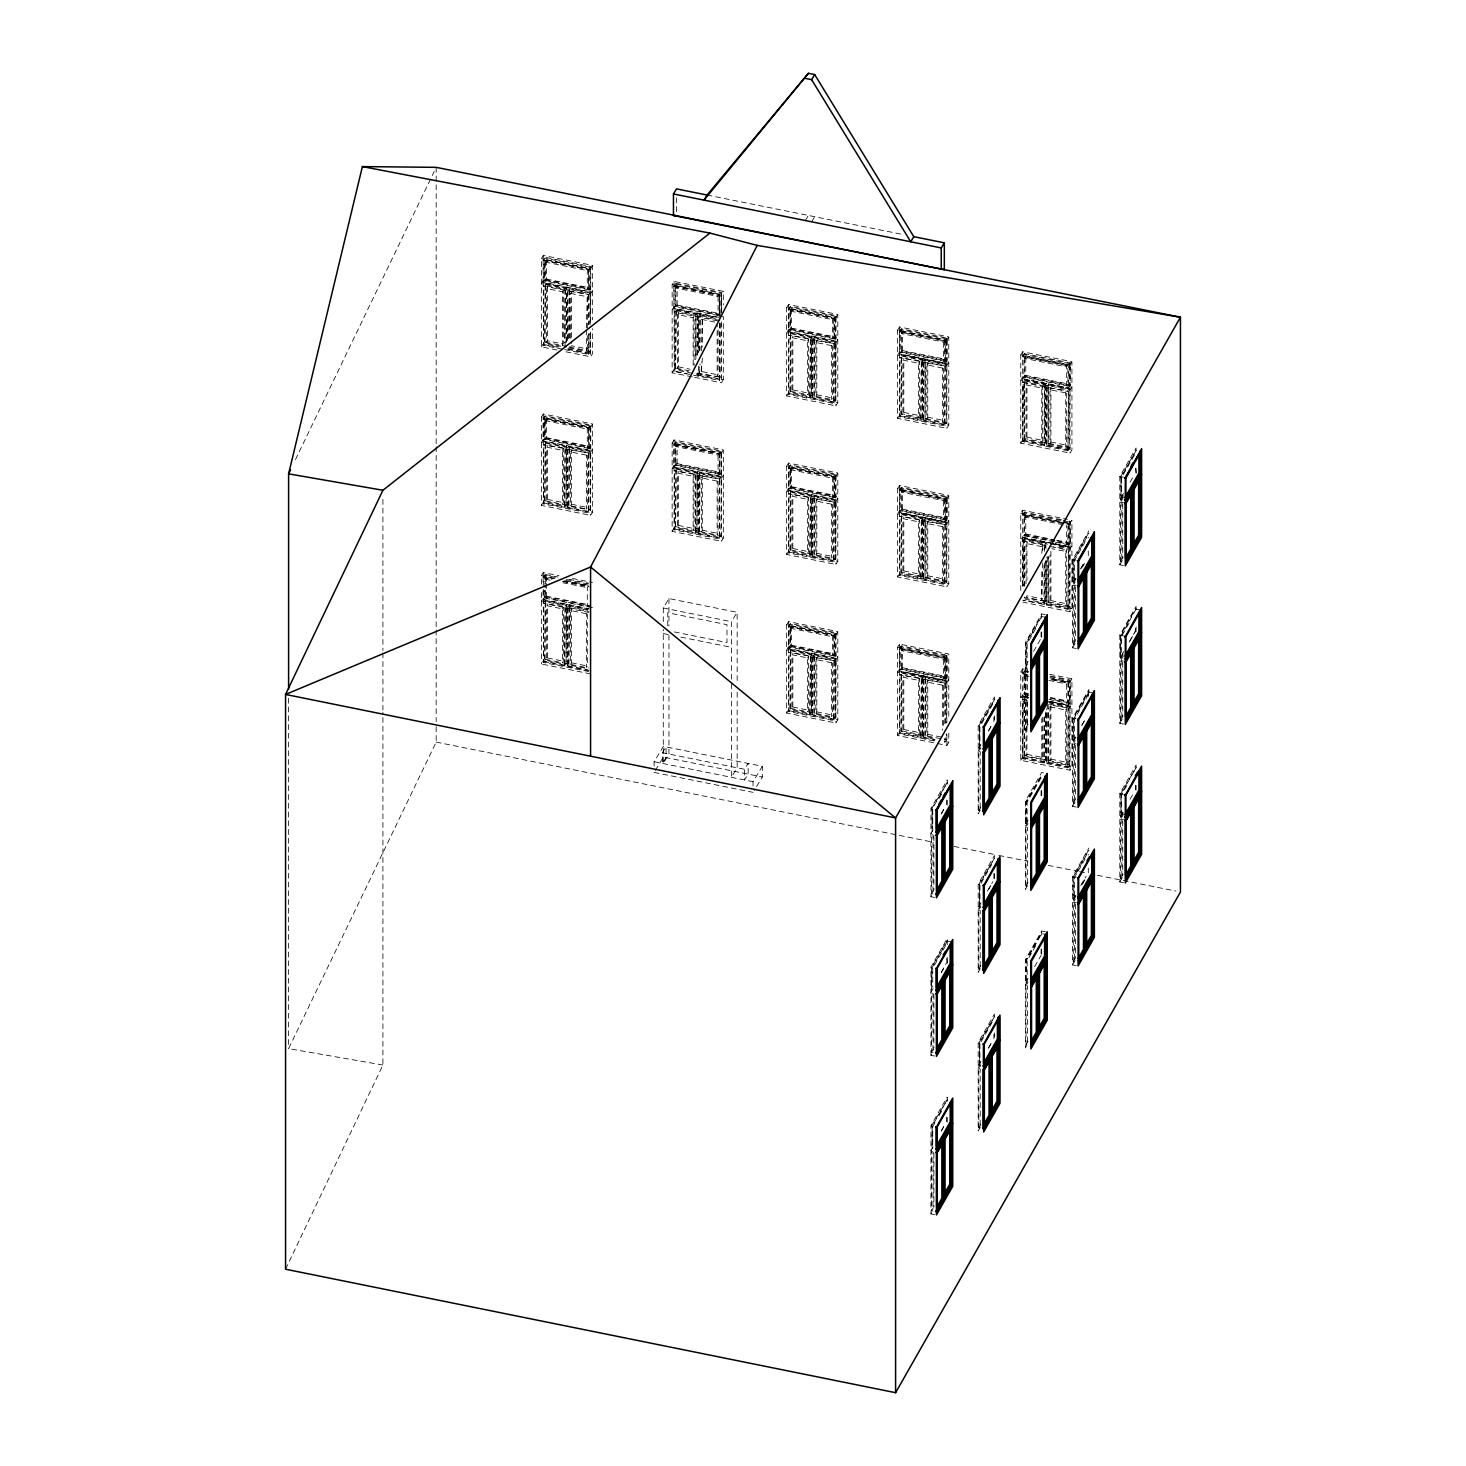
<?xml version="1.0" encoding="UTF-8"?>
<svg xmlns="http://www.w3.org/2000/svg" width="1466" height="1466" viewBox="0 0 1466 1466"><rect width="100%" height="100%" fill="white"/><g stroke="black" fill="none" stroke-linecap="round" stroke-linejoin="round"><path stroke-width="0.75" stroke-dasharray="5 3.75" d="M285.558 1269.208L382.919 1065.012L382.919 712.366M295.491 459.554L431.261 177.569M432.25 175.517L434.211 171.43M382.919 1065.012L288.6 1048.611L436.172 742.108L436.172 723.801M1045.331 614.62L1041.648 613.924L1025.375 642.529L1025.375 730.801L1027.538 726.989M1076.264 648.503L1072.581 647.807L1072.581 559.554L1088.872 530.93M1123.469 565.528L1119.804 564.831L1119.804 476.56L1136.077 447.936L1136.077 452.151M931.515 809.012L947.274 782.514L932.119 809.122L932.119 831.35L932.119 809.122M978.738 726.018L994.479 699.52L979.343 726.128L979.343 748.356L979.343 726.128M1041.685 616.545L1026.548 643.153L1025.943 665.252L1025.943 643.024L1041.08 616.416L1045.221 617.204M1075.934 578.575L1073.167 582.259L1073.167 560.049L1088.303 533.441L1088.303 537.875M1120.372 477.055L1136.113 450.557L1120.977 477.165L1120.977 499.393L1120.977 477.165M1073.772 582.387L1073.772 560.159L1088.908 533.551M939.156 798.347L942.381 792.703M992.794 704.065L979.948 726.66L979.948 745.699M1035.729 628.602L1027.153 643.666L1027.153 662.724M1085.078 541.852L1074.376 560.672L1074.376 579.73M1134.427 455.101L1121.582 477.696L1121.582 496.736L1123.726 492.979M941.3 813.63L945.588 806.098M988.524 730.636L991.731 724.992M1033.585 651.417L1041.08 638.241M1080.79 568.442L1085.078 560.91M941.245 814.125L945.57 806.52M978.738 748.246L980.901 744.435M988.469 731.131L991.712 725.432M1025.943 665.252L1028.106 661.459M1073.167 582.259L1075.329 578.465M1080.735 568.955L1085.06 561.368M1120.372 499.283L1123.616 493.584M1130.103 482.167L1134.427 474.563M1082.421 567.177L1084.583 563.384M1120.977 499.393L1123.139 495.6M930.947 833.733L933.127 829.921M978.17 750.739L980.333 746.927M1025.375 667.763L1027.538 663.933M1075.842 579.052L1072.581 584.769L1076.264 585.465M1123.048 496.058L1119.804 501.775L1123.469 502.471M978.83 751.508L980.204 751.765L980.204 810.936L978.83 810.661L978.83 751.508L980.846 747.99M1026.951 700.418L1026.951 754.33L1025.998 755.906L1026.035 668.514L1028.051 664.996M1073.259 585.539L1074.633 585.795L1074.633 644.948L1073.259 644.692L1073.259 585.539L1075.256 582.002M1120.464 502.545L1121.838 502.801L1121.838 561.973L1120.464 561.698L1120.464 502.545L1123.469 497.267M932.999 893.912L931.625 893.655L934.63 888.378M978.83 810.661L980.846 807.143M1028.051 724.149L1026.035 727.686L1027.428 727.942L1027.428 668.789L1026.035 668.514M1073.259 644.692L1075.256 641.173M1120.464 561.698L1123.469 556.42M934.63 897.467L930.947 896.771L933.127 892.959M980.333 809.965L978.17 813.795L978.17 725.523L994.443 696.918L994.443 701.115M1072.581 647.807L1075.842 642.09M1119.804 564.831L1123.048 559.096M1076.264 807.07L1072.581 806.373L1072.581 718.102L1088.872 689.496L1088.872 693.693M1123.469 724.076L1119.804 723.379L1119.804 635.126L1136.077 606.503L1136.077 612.806M947.274 941.08L932.119 967.67L931.515 989.788L931.515 967.56L946.651 940.952L950.793 941.74M978.738 884.584L994.479 858.086L979.343 884.694L979.343 906.923L979.343 884.694M1040.603 776.998L1026.548 801.7L1025.943 823.819L1025.943 801.59L1041.685 775.093M1088.908 692.099L1073.772 718.707L1073.167 740.825L1073.167 718.597L1088.303 691.989L1092.427 692.777M1136.113 609.123L1120.977 635.731L1120.372 657.831L1120.372 635.603L1135.509 608.995L1139.632 609.783M945.588 945.607L932.743 968.201L932.743 987.259M981.011 883.32L991.731 864.5M1041.08 777.75L1027.153 802.214L1027.153 821.272M1088.285 694.756L1074.376 719.238L1074.376 738.296M1129.077 623.068L1121.582 636.244L1121.582 655.302L1123.726 651.527M941.3 972.196L946.651 962.777M987.443 891.09L992.794 881.671M1081.871 725.102L1085.078 719.458M1129.077 642.126L1135.509 630.82M941.245 972.691L945.57 965.086M978.738 906.794L980.901 903.001M988.469 889.697L992.794 882.092M1025.943 823.819L1028.106 820.007M1073.167 740.825L1075.329 737.031M1081.816 725.615L1085.06 719.916M1120.372 657.831L1123.616 652.132M1130.103 640.734L1135.509 631.223L1135.509 626.587M930.947 992.299L933.127 988.469M978.17 909.305L980.333 905.493M1025.375 826.311L1027.538 822.499M1075.934 737.141L1072.581 743.317L1076.264 744.013M1123.139 654.148L1119.804 660.341L1123.469 661.038M978.83 910.074L980.204 910.331L980.204 969.484L978.83 969.228L978.83 910.074L980.846 906.538M1026.035 827.081L1027.428 827.337L1027.428 886.509L1026.035 886.234L1026.035 827.081L1028.051 823.562M1073.259 744.087L1074.633 744.361L1074.633 803.515L1073.259 803.258L1073.259 744.087L1075.256 740.568M1120.464 661.111L1121.838 661.368L1121.838 720.521L1120.464 720.264L1120.464 661.111L1123.469 655.815M932.999 1052.478L931.625 1052.222L934.63 1046.926M978.83 969.228L980.846 965.709M1026.035 886.234L1028.051 882.715M1073.259 803.258L1075.256 799.721M1120.464 720.264L1123.469 714.968M934.63 1056.033L930.947 1055.337L933.127 1051.525M980.333 968.531L978.17 972.343L978.17 884.09L994.443 855.466L994.443 859.662M1027.538 885.537L1025.375 889.367L1025.375 801.096L1041.648 772.472L1045.331 773.168M1072.581 806.373L1075.842 800.656M1119.804 723.379L1123.048 717.662M1045.331 931.735L1041.648 931.038L1025.375 959.662L1025.375 1047.915L1027.538 1044.104M1076.264 965.618L1072.581 964.921L1072.581 876.668L1088.872 848.044M1123.469 882.642L1119.804 881.946L1119.804 793.674L1136.077 765.069L1136.077 769.265M931.515 1126.126L947.274 1099.628L932.119 1126.236L932.119 1148.464L932.119 1126.236M978.738 1043.132L994.479 1016.634L979.343 1043.242L979.343 1065.47L979.343 1043.242M1040.603 935.546L1026.548 960.267L1025.943 982.367L1025.943 960.138L1041.08 933.53L1045.221 934.318M1075.934 895.689L1073.167 899.391L1073.167 877.163L1088.303 850.555L1088.303 854.99M1120.372 794.169L1136.113 767.671L1120.977 794.279L1120.977 816.507L1120.977 794.279M1073.772 899.501L1073.772 877.273L1088.908 850.665M934.868 1122.993L932.743 1126.749L932.743 1145.807M939.156 1115.461L942.381 1109.817M981.011 1041.886L992.794 1021.179M1035.729 945.717L1027.153 960.78L1027.153 979.838M1085.078 858.966L1074.376 877.786L1074.376 896.844M1126.933 785.391L1121.582 794.81L1121.582 813.85L1123.726 810.093M941.3 1130.744L945.588 1123.213M988.524 1047.769L991.731 1042.106M1034.648 966.662L1041.08 955.356M1080.79 885.556L1086.159 876.137M941.245 1131.239L945.57 1123.634M978.738 1065.361L980.901 1061.567M988.469 1048.263L991.712 1042.546M1025.943 982.367L1028.106 978.573M1073.167 899.391L1075.329 895.579M1081.816 884.181L1086.141 876.576M1120.372 816.397L1123.616 810.698M1130.103 799.282L1134.427 791.695M1082.421 884.291L1086.746 876.686M1120.977 816.507L1123.139 812.714M930.947 1150.847L933.127 1147.035M978.17 1067.853L980.333 1064.041M1025.375 984.877L1027.538 981.066M1075.842 896.166L1072.581 901.883L1076.264 902.58M1123.048 813.172L1119.804 818.889L1123.469 819.586M978.83 1068.622L980.204 1068.897L980.204 1128.05L978.83 1127.794L978.83 1068.622L980.846 1065.104M1026.035 985.647L1027.428 985.903L1027.428 1045.056L1026.035 1044.8L1026.035 985.647L1028.051 982.11M1073.259 902.653L1074.633 902.909L1074.633 962.062L1073.259 961.806L1073.259 902.653L1075.256 899.134M1120.464 819.659L1121.838 819.915L1121.838 879.087L1120.464 878.812L1120.464 819.659L1123.469 814.381M932.999 1211.026L931.625 1210.769L934.63 1205.492M978.83 1127.794L980.846 1124.257M1026.035 1044.8L1028.051 1041.263M1073.259 961.806L1075.256 958.288M1120.464 878.812L1123.469 873.534M934.63 1214.599L930.947 1213.903L933.127 1210.073M980.333 1127.097L978.17 1130.909L978.17 1042.638L994.443 1014.032L994.443 1018.229M1072.581 964.921L1075.842 959.204M1119.804 881.946L1123.048 876.21M557.043 350.026L541.375 346.874L541.375 258.602L543.281 255.451L592.539 265.364L592.539 319.863M590.523 321.695L590.523 292.119L543.116 282.681L543.116 260.453L545.022 257.283L590.816 266.519L590.633 323.015M546.378 260.032L546.378 279.09L545.15 281.106L545.15 262.066L546.378 260.032L588.507 268.516L588.507 287.574L587.28 289.59L587.28 270.55L588.507 268.516M543.116 282.681L545.022 279.511L545.022 257.283M565.125 346.544L565.125 289.663L543.886 285.394L543.41 286.182L589.094 294.483L567.379 291.001L567.379 341.065M544.839 342.971L545.315 283.011L544.839 342.971L566.078 347.24M562.376 291.734L563.329 290.158L563.329 344.052L547.569 340.882L546.616 342.458L546.616 288.564L562.376 291.734L562.376 345.646M565.125 289.663L564.648 342.787M566.078 342.696L566.554 287.299L566.554 346.452L545.315 342.164M568.808 338.683L569.284 287.849L569.284 337.895M570.586 338.316L570.586 293.383L571.538 291.807L571.538 343.465M541.375 346.874L543.281 343.704L558.967 346.856M562.523 349.183L543.41 345.335L543.886 285.394M545.022 279.511L590.816 288.747L588.911 291.899L588.911 269.671L590.816 266.519M592.539 265.364L590.633 268.535L541.375 258.602M586.345 328.017L587.316 294.978L587.316 330.913M590.047 324.756L590.523 292.119M570.586 347.295L571.538 345.719L587.316 348.89L587.316 333.167M541.375 417.169L543.281 413.998L592.539 423.931L592.539 512.184L590.633 515.354L541.375 505.422L541.375 417.169L590.633 427.082L592.539 423.931M568.808 506.356L569.284 446.397L568.808 506.356L590.523 509.838L590.523 450.685L543.116 441.229L543.116 419.001L545.022 415.849L590.816 425.067L590.633 515.354M587.316 348.89L586.345 350.466L586.345 330.253M546.378 418.598L546.378 437.656L545.15 439.672L545.15 420.614L546.378 418.598L588.507 427.082L588.507 446.14L587.28 448.156L587.28 429.098L588.507 427.082M564.648 349.604L588.617 354.442L589.094 333.167M568.808 347.79L590.047 352.06L590.523 330.803M566.004 351.822L590.633 356.788L592.539 353.636L592.539 328.732M543.116 441.229L545.022 438.077L545.022 415.849M565.125 448.211L564.648 508.171L565.125 448.211L543.41 444.729L589.094 453.049L567.379 449.567L567.379 508.72L567.855 448.779M544.839 501.519L545.315 441.578L544.839 501.519L566.078 505.788L566.554 445.847L566.078 505.788M562.376 450.3L563.329 448.724L563.329 502.618L562.376 504.194L562.376 450.3L546.616 447.13L546.616 501.024L547.569 499.448L547.569 445.536M570.586 451.949L571.538 450.374L571.538 504.267L570.586 505.862L570.586 451.949L586.345 455.12L587.316 453.544L587.316 507.456L586.345 509.032L586.345 455.12M692.3 376.89L672.143 372.822L672.143 284.569L674.067 281.399L723.324 291.331L723.324 304.91M541.375 505.422L543.281 502.27L592.539 512.184M673.884 308.63L673.884 286.401L675.789 283.25L721.584 292.467L721.584 314.695L675.789 305.478L673.884 308.63L719.678 317.865L719.678 295.637L721.584 292.467M545.022 438.077L590.816 447.295L588.911 450.465L588.911 428.237L590.816 425.067M589.094 453.049L588.617 512.99L543.41 503.883L543.886 443.941M677.145 285.998L675.918 288.014L718.065 296.499L719.275 294.483L677.145 285.998L677.145 305.056L675.918 307.072L675.789 283.25M590.047 510.626L590.523 450.685M695.892 358.858L695.892 315.63L674.653 311.342L674.177 312.13L719.385 321.237L719.385 380.39L674.177 371.283L686.913 373.867M675.606 368.919L676.083 308.978L675.606 368.919L688.342 371.484M693.143 364.869L693.143 317.701L694.114 316.125L694.114 365.529M695.892 315.63L695.415 359.646M696.845 354.992L697.321 313.248L697.321 356.476M541.375 584.128L541.375 575.717L543.281 572.565L558.967 575.717M719.861 320.449L698.622 316.18L698.146 355.652M699.575 350.997L700.052 313.797L700.052 350.209M543.116 582.02L543.116 577.567L545.022 574.415L558.106 577.036M701.371 350.795L702.324 317.774L702.324 346.966M545.15 583.413L546.378 577.146L555.248 578.942M672.143 372.822L674.067 369.67L723.324 379.584L723.324 316.546L674.067 306.632L672.143 309.784L716.929 318.8M721.419 309.198L721.419 294.483L723.324 291.331M678.337 312.936L678.337 366.848L677.384 368.424L677.384 314.53L693.143 317.701M588.911 609.013L543.116 599.796L545.022 596.625L545.022 589.973M546.378 583.505L546.378 596.204L545.15 598.22L545.15 585.52M565.125 606.777L564.648 666.718L565.125 606.777L543.41 603.296L588.617 612.403M544.839 660.085L545.315 600.125L544.839 660.085L566.078 664.355L566.554 604.413L566.078 664.355M696.845 373.207L721.29 377.238L699.575 373.757L699.575 366.921M698.622 366.225L698.146 376.121L698.146 369.285M699.575 373.757L700.052 363.861M702.324 358.199L701.371 373.262L701.371 362.029M562.376 608.848L563.329 607.272L563.329 661.184L562.376 662.76L562.376 608.848L546.616 605.678L546.616 659.59L547.569 657.996L547.569 604.102M567.855 607.327L567.379 667.268L567.855 607.327L589.094 611.615M568.808 664.904L569.284 604.963L568.808 664.904L587.921 668.753M805.329 220.541L808.407 215.447M570.586 610.516L571.538 608.921L571.538 662.834L570.586 664.41L570.586 610.516L586.345 613.686L587.316 612.11L587.316 666.004L586.345 667.58L586.345 613.686M672.143 443.117L674.067 439.965L723.324 449.879L723.324 538.15L721.419 541.302L672.143 531.388L672.143 443.117L721.419 453.049L723.324 449.879M590.633 673.902L541.375 663.988L543.281 660.818L588.068 669.852M546.378 596.204L588.507 604.688L587.28 606.722L587.28 587.664L588.507 585.63L564.117 580.719M699.575 532.305L700.052 472.364L699.575 473.151L699.575 532.305L720.814 536.593L721.29 476.633L673.884 467.196L673.884 444.968L675.789 441.816L721.584 451.033L721.584 473.261L719.678 476.413L719.678 454.185L721.584 451.033M588.617 671.556L543.41 662.449L543.886 602.508M718.083 329.923L718.083 374.856L717.131 376.432L717.131 324.774M677.145 444.546L675.918 446.58L718.065 455.065L719.275 453.031L677.145 444.546L677.145 463.604L675.918 465.638L675.789 441.816M811.633 221.806L814.693 216.711M719.385 380.39L719.861 322.722M694.536 377.33L721.419 382.754L723.324 379.584M673.884 467.196L675.789 464.026L721.584 473.261M695.892 474.178L695.415 534.119L695.892 474.178L674.177 470.696L719.861 479.015L698.146 475.515L698.146 534.687L698.622 474.727M675.606 527.485L676.083 467.526L675.606 527.485L696.845 531.755L697.321 471.814L696.845 531.755M786.637 307.677L788.543 304.507L837.801 314.439L837.801 402.692L835.895 405.862L786.637 395.93L786.637 307.677L835.895 317.591L837.801 314.439M814.07 396.865L814.546 336.905L814.07 337.693L814.07 396.865L835.29 401.134L835.767 341.193L788.36 331.737L788.36 309.509L790.266 306.357L836.078 315.575L835.895 405.862M791.622 309.106L791.622 328.164L790.412 330.18L790.412 311.122L791.622 309.106L833.751 317.591L833.751 336.649L832.541 338.664L832.541 319.606L833.751 317.591M693.143 476.248L694.114 474.672L694.114 528.585L693.143 530.161L693.143 476.248L677.384 473.078L677.384 526.99L678.337 525.396L678.337 471.502M788.36 331.737L790.266 328.586L790.266 306.357M701.371 477.916L702.324 476.322L702.324 530.234L701.371 531.81L701.371 477.916L717.131 481.086L718.083 479.51L718.083 533.404L717.131 534.98L717.131 481.086M810.368 338.738L809.892 398.679L810.368 338.738L788.653 335.238L834.337 343.557L812.622 340.075L812.622 399.228L813.099 339.287M790.082 392.027L790.559 332.086L790.082 392.027L811.321 396.315L811.798 336.355L811.321 396.315M672.143 531.388L674.067 528.218L723.324 538.15M719.861 479.015L719.385 538.957L674.177 529.849L674.653 469.908M719.275 453.031L719.275 472.089L718.065 474.123L718.065 455.065M807.638 340.808L808.591 339.232L808.591 393.126L807.638 394.702L807.638 340.808L791.878 337.638L791.878 391.532L792.831 389.956L792.831 336.044M815.847 342.458L816.8 340.882L816.8 394.775L815.847 396.37L815.847 342.458L831.607 345.628L832.56 344.052L832.56 397.964L831.607 399.54L831.607 345.628M786.637 395.93L788.543 392.778L837.801 402.692M790.266 328.586L836.078 337.803L834.154 340.973L834.154 318.745L836.078 315.575M834.337 343.557L833.861 403.498L788.653 394.391L789.129 334.45M663.273 621.676L663.273 607.969L668.954 598.568L737.16 612.293L737.16 683.174M835.29 401.134L835.767 341.193M720.814 536.593L721.29 535.786L676.083 526.697M786.637 466.225L788.543 463.073L837.801 472.987L837.801 561.258L835.895 564.41L786.637 554.496L786.637 466.225L835.895 476.157L837.801 472.987M814.07 555.412L814.546 495.471L814.07 496.259L814.07 555.412L835.29 559.7L835.767 499.741L788.36 490.304L788.36 468.075L790.266 464.924L836.078 474.141L835.895 564.41M791.622 467.654L791.622 486.712L790.412 488.746L790.412 469.688L791.622 467.654L833.751 476.138L833.751 495.196L832.541 497.231L832.541 478.173L833.751 476.138M788.36 490.304L790.266 487.133L790.266 464.924M810.368 497.286L809.892 557.227L810.368 497.286L788.653 493.804L834.337 502.123L812.622 498.623L812.622 557.795L813.099 497.835M790.082 550.593L790.559 490.634L790.082 550.593L811.321 554.863L811.798 494.922L811.321 554.863M897.613 330.125L899.519 326.955L948.777 336.887L948.777 425.14L946.871 428.31L897.613 418.378L897.613 330.125L946.871 340.039L948.777 336.887M899.336 331.976L901.242 328.805L947.054 338.023L947.054 360.251L945.13 363.421L899.336 354.186L899.336 331.976L945.13 341.193L947.054 338.023M902.598 331.554L901.388 333.57L943.518 342.054L944.745 340.039L902.598 331.554L902.598 350.612L901.388 352.628L901.242 328.805M731.461 679.216L731.461 621.694L737.16 612.293M807.638 499.356L808.591 497.78L808.591 551.692L807.638 553.268L807.638 499.356L791.878 496.186L791.878 550.098L792.831 548.504L792.831 494.61M899.336 354.186L901.242 351.034L947.054 360.251M654.111 766.022L654.111 761.752L663.383 746.377L762.338 766.297L762.338 776.98L754.22 790.431M921.344 361.186L920.868 421.127L921.344 361.186L899.629 357.686L945.313 366.005L923.598 362.523L923.598 421.677L924.093 361.736M922.297 418.763L922.774 358.804L922.297 418.763L901.059 414.475L901.535 354.534L946.761 363.641L946.285 423.582L925.046 419.313L925.046 360.16L925.522 359.353L925.046 419.313M662.449 752.754L666.077 746.744L666.077 757.427L662.449 763.42L662.449 752.754L744.526 769.284L748.155 763.273L748.155 773.956L744.526 779.949L744.526 769.284M815.847 501.024L816.8 499.43L816.8 553.342L815.847 554.918L815.847 501.024L831.607 504.194L832.56 502.618L832.56 556.512L831.607 558.088L831.607 504.194M655.265 770.511L663.383 757.061L762.338 776.98M786.637 554.496L788.543 551.326L837.801 561.258M834.337 502.123L833.861 562.064L788.653 552.957L789.129 493.016M790.266 487.133L836.078 496.369L834.154 499.521L834.154 477.293L836.078 474.141M835.29 559.7L835.767 499.741M918.614 363.256L919.567 361.681L919.567 415.574L918.614 417.15L918.614 363.256L902.854 360.086L902.854 413.98L903.807 412.404L903.807 358.492M926.824 364.906L927.776 363.33L927.776 417.224L926.824 418.818L926.824 364.906L942.583 368.076L943.536 366.5L943.536 420.412L942.583 421.988L942.583 368.076M897.613 418.378L899.519 415.226L948.777 425.14M945.313 366.005L944.837 425.946L899.629 416.857L900.106 356.898M901.059 414.475L901.535 354.534M944.745 340.039L944.745 359.097L943.518 361.112L943.518 342.054M786.637 624.791L788.543 621.621L837.801 631.553L837.801 719.806L835.895 722.976L786.637 713.044L786.637 624.791L835.895 634.705L837.801 631.553M814.07 713.979L814.546 654.019L814.07 654.826L814.07 713.979L835.29 718.248L835.767 658.307L788.36 648.852L788.36 626.642L790.266 623.471L836.078 632.689L835.895 722.976M791.622 626.22L791.622 645.278L790.412 647.294L790.412 628.236L791.622 626.22L833.751 634.705L833.751 653.763L832.541 655.778L832.541 636.72L833.751 634.705M788.36 648.852L790.266 645.7L790.266 623.471M810.368 655.852L809.892 715.793L810.368 655.852L788.653 652.352L834.337 660.671L812.622 657.189L812.622 716.343L813.099 656.401M790.082 709.141L790.559 649.2L790.082 709.141L811.321 713.429L811.798 653.47L811.321 713.429M897.613 488.673L899.519 485.521L948.777 495.435L948.777 583.706L946.871 586.858L897.613 576.944L897.613 488.673L946.871 498.605L948.777 495.435M899.336 490.524L901.242 487.372L947.054 496.589L947.054 518.817L945.13 521.969L899.336 512.752L899.336 490.524L945.13 499.741L947.054 496.589M902.598 490.102L901.388 492.136L943.518 500.621L944.745 498.605L902.598 490.102L902.598 509.16L901.388 511.194L901.242 487.372M946.285 423.582L946.761 422.794L901.535 413.687M807.638 657.922L808.591 656.347L808.591 710.24L807.638 711.816L807.638 657.922L791.878 654.752L791.878 708.646L792.831 707.07L792.831 653.158M899.336 512.752L901.242 509.6L947.054 518.817M921.344 519.734L920.868 579.693L921.344 519.734L899.629 516.252L945.313 524.571L923.598 521.071L923.598 580.243L924.093 520.283M922.297 577.311L922.774 517.37L922.297 577.311L901.059 573.041L901.535 513.1L946.761 522.189L946.285 582.149L925.046 577.861L925.046 518.707L925.522 517.919L925.046 577.861M815.847 659.572L816.8 657.996L816.8 711.89L815.847 713.484L815.847 659.572L831.607 662.742L832.56 661.166L832.56 715.078L831.607 716.654L831.607 662.742M786.637 713.044L788.543 709.892L837.801 719.806M790.266 645.7L836.078 654.917L834.154 658.087L834.154 635.859L836.078 632.689M834.337 660.671L833.861 720.612L788.653 711.523L789.129 651.564M753.048 785.941L753.048 781.671L762.338 766.297M835.29 718.248L835.767 658.307M918.614 521.823L919.567 520.228L919.567 574.141L918.614 575.717L918.614 521.823L902.854 518.634L902.854 572.546L903.807 570.97L903.807 517.058M1020.757 354.919L1022.663 351.767L1071.921 361.681L1071.921 449.952L1070.015 453.104L1020.757 443.19L1020.757 354.919L1070.015 364.851L1071.921 361.681M1024.404 353.618L1022.48 356.769L1068.293 365.987L1070.198 362.835L1024.404 353.618L1024.532 377.44L1025.76 375.406L1025.76 356.348L1067.889 364.832L1067.889 383.89L1066.662 385.924L1066.662 366.866L1067.889 364.832M1025.76 356.348L1024.532 358.382L1066.662 366.866M926.824 523.472L927.776 521.896L927.776 575.79L926.824 577.366L926.824 523.472L942.583 526.642L943.536 525.066L943.536 578.96L942.583 580.554L942.583 526.642M897.613 576.944L899.519 573.792L948.777 583.706M945.313 524.571L944.837 584.513L899.629 575.405L900.106 515.464M901.059 573.041L901.535 513.1M1047.237 386.529L1046.761 446.489L1046.761 387.317L1068.476 390.817L1067.999 450.758L1022.792 441.651L1023.268 381.71L1044.507 385.979L1044.507 445.133L1044.012 445.921L1044.507 385.979M1045.46 443.557L1045.936 383.616L1045.46 443.557L1024.221 439.287L1024.697 379.327L1069.905 388.435L1069.429 448.394L1048.19 444.106L1048.19 384.953L1048.666 384.165L1048.19 444.106M944.745 498.605L944.745 517.645L943.518 519.679L943.518 500.621M1041.758 388.05L1042.711 386.474L1042.711 440.386L1041.758 441.962L1041.758 388.05L1025.998 384.88L1025.998 438.792L1026.951 437.198L1026.951 383.304M1049.968 389.718L1050.92 388.124L1050.92 442.036L1049.968 443.612L1049.968 389.718L1065.727 392.888L1066.698 391.312L1066.698 445.206L1065.727 446.782L1065.727 392.888M948.777 733.22L948.777 742.272L946.871 745.424L897.613 735.511L897.613 647.239L899.519 644.087L948.777 654.001L948.777 717.497M1020.757 443.19L1022.663 440.02L1022.663 351.767M1022.792 441.651L1023.268 381.71M1024.221 439.287L1024.697 379.327M899.336 649.09L901.242 645.92L947.054 655.155L947.054 677.384L945.13 680.536L899.336 671.318L899.336 649.09L945.13 658.307L947.054 655.155M902.598 648.668L901.388 650.684L943.518 659.169L944.745 657.153L902.598 648.668L902.598 667.726L901.388 669.742L901.242 645.92M946.285 582.149L946.761 581.361L901.535 572.253M1070.198 385.063L1024.404 375.827L1022.48 378.998L1068.293 388.215L1070.198 385.063L1070.198 362.835M1067.999 450.758L1068.476 390.817M899.336 671.318L901.242 668.148L947.054 677.384M921.344 678.3L920.868 738.241L921.344 678.3L899.629 674.818L945.313 683.119L923.598 679.638L923.598 738.791L924.093 678.85M922.297 735.877L922.774 675.936L922.297 735.877L901.059 731.589L901.535 671.648L946.761 680.755L946.285 722.5M918.614 680.371L919.567 678.795L919.567 732.688L918.614 734.283L918.614 680.371L902.854 677.2L902.854 731.094L903.807 729.518L903.807 675.624M1020.757 590.486L1020.757 513.485L1022.663 510.315L1067.45 519.349M1061.476 519.642L1024.404 512.165L1022.48 515.336L1063.931 523.674M925.046 736.427L925.522 676.486L925.046 736.427L935.656 738.571M1067.889 523.399L1066.662 525.414L1066.662 544.472L1067.889 542.457L1067.889 523.399L1025.76 514.914L1024.532 516.93L1064.444 524.975M926.824 682.02L927.776 680.444L927.776 734.356L926.824 735.932L926.824 682.02L942.583 685.208L943.536 683.614L943.536 728.547M1069.429 448.394L1069.905 447.588L1024.697 438.499M897.613 735.511L899.519 732.34L935.345 739.56M934.227 740.935L899.629 733.971L900.106 674.012M901.059 731.589L901.535 671.648M946.871 722.903L946.871 657.153L948.777 654.001M1025.76 514.914L1025.76 533.972L1024.532 535.988L1024.404 512.165M1022.792 586.565L1023.268 540.258L1044.507 544.546L1044.507 551.363M1024.221 586.455L1024.221 538.682L1048.666 542.713M944.745 657.153L944.745 676.211L943.518 678.227L943.518 659.169M1041.758 553.36L1042.711 545.04L1042.711 551.766M1044.507 544.546L1044.012 552.151M1045.46 547.514L1045.936 542.163L1045.936 548.999M1024.697 597.047L1024.221 597.835L1045.936 601.335L1045.936 560.379M1068.293 524.553L1070.198 521.383L1063.656 520.082M1070.015 611.67L1070.015 523.399L1071.921 520.247L1071.921 608.5L1070.015 611.67L1022.993 602.196M1055.208 544.143L1068.293 546.781L1070.198 543.611L1070.198 521.383M1065.727 551.436L1066.698 549.86L1066.698 603.772L1065.727 605.348L1065.727 551.436L1051.947 548.669M1044.507 562.742L1044.507 603.699L1022.792 600.217L1067.999 609.306L1068.476 549.365L1053.614 546.378M1048.19 557.172L1048.19 602.673L1069.429 606.942L1069.905 547.001L1050.792 543.153M1042.711 562.999L1041.758 600.51L1041.758 569.083M1044.507 603.699L1044.012 604.487L1044.012 563.53M1047.237 556.475L1046.761 605.037L1046.761 557.263M1048.19 602.673L1048.666 556.365M1050.92 551.179L1050.92 600.584L1049.968 602.178L1049.968 555.009M1049.546 674.287L1071.921 678.795L1071.921 767.066L1070.015 770.218L1020.757 760.304L1020.757 672.051L1022.663 668.881L1027.153 669.779M1028.765 671.611L1024.404 670.732L1022.48 673.884L1029.04 675.203M1067.999 609.306L1068.476 549.365M1069.429 606.942L1069.905 606.154L1025.998 597.34L1026.951 595.764L1042.711 598.934M1049.363 704.083L1068.476 707.931L1067.999 767.872L1022.792 758.765L1022.792 699.612L1027.501 699.685M1045.936 712.11L1045.936 759.883L1024.221 756.401L1024.221 697.248L1028.949 697.303M1050.92 705.256L1050.92 759.15L1049.968 760.726L1049.968 706.832L1050.92 705.256L1068.476 707.931M1067.889 681.965L1067.889 701.005L1066.662 703.039L1066.662 683.981L1067.889 681.965L1050.151 678.391M1020.757 760.304L1022.663 757.152L1022.663 668.881M1050.572 675.991L1070.198 679.949L1068.293 683.101L1050.847 679.601M1022.792 758.765L1023.268 698.824M1024.221 756.401L1024.697 696.46M1070.015 770.218L1070.015 681.965L1071.921 678.795M1050.847 701.829L1068.293 705.329L1070.198 702.177L1070.198 679.949M1065.727 710.002L1066.698 708.426L1066.698 762.32L1065.727 763.914L1065.727 710.002L1049.968 706.832M1048.19 704.34L1048.19 761.221L1069.429 765.509L1069.905 705.549L1048.666 701.279M1042.711 717.076L1042.711 757.501L1041.758 759.076L1041.758 718.652M1044.507 716.746L1044.012 763.053L1044.012 717.534M1047.237 703.643L1046.761 763.603L1046.761 708.994M1048.19 761.221L1048.666 708.115M1069.429 765.509L1069.905 764.721L1024.697 755.613M1136.113 472.785L1135.509 468.222M1119.804 476.56L1123.469 477.256M1072.581 559.554L1076.264 560.25M1119.804 635.126L1123.469 635.823M1072.581 718.102L1076.264 718.798M1119.804 793.674L1123.469 794.37M1072.581 876.668L1076.264 877.364M947.274 963.29L946.651 958.544M707.07 195.033L900.93 234.084M672.143 284.569L721.419 294.483M674.085 286.053L719.898 295.289L719.898 317.517L674.085 308.281M788.58 309.161L834.374 318.397L834.374 340.625L788.58 331.389M899.556 331.628L945.35 340.845L945.35 363.073L899.556 353.837M1022.7 356.421L1068.494 365.639L1068.293 388.215M543.318 260.105L589.112 269.323L589.112 291.551L543.318 282.333M673.884 286.401L719.678 295.637M788.36 309.509L834.154 318.745M543.116 260.453L588.911 269.671M790.412 311.122L832.541 319.606M545.15 262.066L587.28 270.55M677.145 305.056L719.275 313.541L719.275 294.483M791.622 328.164L833.751 336.649M902.598 350.612L944.745 359.097M1025.76 375.406L1067.889 383.89M546.378 279.09L588.507 287.574M721.107 315.483L675.313 306.266L675.313 284.038L721.107 293.255L721.107 313.266M1022.7 378.649L1068.494 387.867M675.606 309.766L696.845 314.036M699.575 314.585L716.562 318.012M790.082 332.874L811.321 337.143M814.07 337.693L835.29 341.981M901.059 355.322L922.297 359.591M925.046 360.16L946.285 364.429M1024.221 380.134L1045.46 384.404M1048.19 384.953L1069.429 389.223M544.839 283.799L566.078 288.087M568.808 288.637L590.047 292.907M1022.792 382.498L1067.999 391.605M701.371 319.35L717.131 322.52M570.586 293.383L586.345 296.572M678.337 366.848L690.174 369.23M702.324 371.668L718.083 374.856M792.831 389.956L808.591 393.126M816.8 394.775L832.56 397.964M903.807 412.404L919.567 415.574M927.776 417.224L943.536 420.412M1026.951 437.198L1042.711 440.386M1050.92 442.036L1066.698 445.206M676.083 368.131L689.203 370.806M790.559 391.239L835.767 400.346M569.284 347.002L590.523 351.272M567.91 348.67L592.539 353.636M1022.663 440.02L1071.921 449.952M698.622 375.333L719.861 379.602M789.129 393.603L810.368 397.891M813.099 398.44L834.337 402.71M900.106 416.069L921.344 420.339M924.093 420.889L945.313 425.158M1023.268 440.863L1044.507 445.133M1047.237 445.682L1068.476 449.97M543.886 344.547L558.748 347.534M567.855 349.366L589.094 353.654M1060.999 520.43L1023.928 512.953L1023.928 535.182L1054.457 541.339M1063.18 520.87L1069.722 522.189L1069.722 544.399L1056.638 541.779M1020.757 513.485L1070.015 523.399M674.085 444.619L719.898 453.837L719.898 476.065L674.085 466.848M788.58 467.727L834.374 476.945L834.374 499.173L788.58 489.956M899.556 490.175L945.35 499.411L945.35 521.621L899.556 512.404M1022.7 514.987L1064.133 523.325M543.318 418.653L589.112 427.889L589.112 450.117L543.318 440.881M673.884 444.968L719.678 454.185M788.36 468.075L834.154 477.293M543.116 419.001L588.911 428.237M790.412 469.688L832.541 478.173M545.15 420.614L587.28 429.098M677.145 463.604L719.275 472.089M791.622 486.712L833.751 495.196M902.598 509.16L944.745 517.645M1025.76 533.972L1054.585 539.781M1056.803 540.221L1067.889 542.457M546.378 437.656L588.507 446.14M1054.934 540.551L1024.404 534.394L1022.48 537.546L1053.028 543.703M1057.114 540.991L1070.198 543.611M1054.017 541.852L1022.663 535.548L1020.757 538.7L1047.622 544.106M1055.575 542.237L1071.921 545.462L1070.015 548.614L1056.583 545.92M1022.7 537.197L1053.229 543.355M1055.41 543.794L1068.494 546.433M675.606 468.332L696.845 472.602M699.575 473.151L720.814 477.421M790.082 491.422L811.321 495.71M814.07 496.259L835.29 500.529M901.059 513.888L922.297 518.158M925.046 518.707L946.285 522.995M1024.221 538.682L1045.46 542.951M1050.316 543.941L1069.429 547.789M544.839 442.365L566.078 446.635M568.808 447.185L590.047 451.473M1022.792 541.046L1046.761 545.883M1050.92 546.69L1067.999 550.153M1041.758 546.616L1025.998 543.446L1025.998 583.871M678.337 525.396L694.114 528.585M702.324 530.234L718.083 533.404M792.831 548.504L808.591 551.692M816.8 553.342L832.56 556.512M547.569 499.448L563.329 502.618M571.538 504.267L587.316 507.456M903.807 570.97L919.567 574.141M927.776 575.79L943.536 578.96M1050.92 600.584L1066.698 603.772M790.559 549.805L835.767 558.894M545.315 500.731L590.523 509.838M1024.899 599.044L1071.921 608.5M674.653 529.061L695.892 533.331M698.622 533.881L719.861 538.169M789.129 552.169L810.368 556.439M813.099 556.988L834.337 561.276M543.886 503.095L565.125 507.383M567.855 507.932L589.094 512.202M900.106 574.617L921.344 578.887M924.093 579.455L945.313 583.725M1047.237 604.249L1068.476 608.518M572.4 578.429L592.539 582.478M569.01 579.235L588.636 583.193M555.449 577.384L544.546 575.203L544.546 581.855M566.352 579.583L588.159 583.981M1028.289 672.399L1023.928 671.52L1023.928 693.748L1028.289 694.627M1050.096 676.779L1069.722 680.737L1069.722 702.965L1050.096 699.007M897.613 647.239L946.871 657.153M1020.757 672.051L1027.483 673.389M1049.876 677.897L1070.015 681.965M541.375 575.717L554.808 578.429M566.004 580.683L588.397 585.191M788.58 626.294L834.374 635.511L834.374 657.739L788.58 648.503M899.556 648.742L945.35 657.959L945.35 680.187L899.556 670.97M1022.7 673.535L1027.061 674.415M1051.049 679.253L1068.494 682.771L1068.293 705.329M543.318 577.219L552.041 578.978M562.944 581.177L589.112 586.437M788.36 626.642L834.154 635.859M543.116 577.567L551.839 579.327M562.742 581.526L588.911 586.785M790.412 628.236L832.541 636.72M1028.967 676.394L1024.532 675.496L1025.76 673.48L1025.76 692.52L1024.532 694.554L1024.404 670.732M1048.923 680.407L1066.662 683.981M545.15 579.18L551.802 580.518M562.889 582.753L587.28 587.664M663.273 607.969L731.461 621.694M791.622 645.278L833.751 653.763M902.598 667.726L944.745 676.211M1050.151 697.431L1067.889 701.005M1028.765 693.839L1024.404 692.96L1022.48 696.112L1029.04 697.431M1050.572 698.219L1070.198 702.177M545.022 596.625L590.816 605.861M590.34 606.649L544.546 597.432L544.546 590.761M1028.967 695.434L1022.663 694.096L1020.757 697.266L1027.483 698.604M1048.923 699.465L1071.921 704.028L1070.015 707.18L1049.876 703.13M592.539 607.694L543.281 597.78L541.375 600.932L588.397 610.406M1022.7 695.764L1027.061 696.643M1051.049 701.481L1068.494 704.981M543.318 599.447L589.112 608.665M790.082 649.988L811.321 654.257M814.07 654.826L835.29 659.095M901.059 672.436L922.297 676.724M925.046 677.274L946.285 681.543M1024.221 697.248L1028.472 698.091M1048.19 702.067L1069.429 706.355M544.839 600.913L566.078 605.201M568.808 605.751L587.921 609.599M1022.792 699.612L1027.025 700.473M674.342 631.938L726.989 642.548L726.989 624.663L667.745 612.733L667.745 626.147M663.273 633.587L669.87 634.925M680.865 637.142L731.461 647.331M792.831 707.07L808.591 710.24M816.8 711.89L832.56 715.078M547.569 657.996L563.329 661.184M571.538 662.834L587.316 666.004M903.807 729.518L919.567 732.688M927.776 734.356L941.575 737.123M1026.951 754.33L1042.711 757.501M1050.92 759.15L1066.698 762.32M790.559 708.353L835.767 717.46M901.535 730.801L946.761 739.909L946.285 740.697L946.285 733.88M545.315 659.297L588.397 667.965M944.306 741.356L948.777 742.272M1022.663 757.152L1071.921 767.066M789.129 710.735L810.368 715.005M813.099 715.555L834.337 719.824M543.886 661.661L565.125 665.93M567.855 666.48L589.094 670.768M900.106 733.183L921.344 737.453M924.093 738.003L934.703 740.147M1023.268 757.977L1044.507 762.247M1047.237 762.815L1068.476 767.085M654.111 761.752L753.048 781.671M654.111 772.417L753.048 792.355M436.172 742.108L933.842 842.345M954.018 846.395L996.605 854.971M998.859 855.429L1027.996 861.293M1048.172 865.361L1077.308 871.225M1079.562 871.684L1086.288 873.04M1097.484 875.294L1175.952 891.09M1136.113 468.332L1136.077 473.17M1136.113 626.898L1136.077 631.718M1136.113 785.464L1136.077 790.284M1135.509 785.153L1135.509 789.789M1122.754 503.846L1122.754 557.74M1122.754 662.394L1122.754 716.306M1122.754 820.96L1122.754 874.872M1088.285 551.014L1088.303 555.651M1088.303 691.989L1088.303 696.442M1088.285 868.129L1088.303 872.783M1075.531 586.84L1075.531 640.734M1075.531 745.388L1075.531 799.3M1075.531 903.954L1075.531 957.848M1070.015 364.851L1070.015 453.104M1068.494 524.205L1068.293 546.781M1067.999 708.719L1067.999 767.872M1045.46 561.166L1045.46 602.123M1045.46 712.897L1045.46 760.671M1041.685 632.103L1041.685 638.755M1041.685 790.65L1041.685 795.103M1041.685 949.217L1041.685 953.651M1041.648 613.924L1041.648 618.121M1041.648 632.836L1041.648 637.032M1041.648 791.402L1041.648 795.598M1041.648 931.038L1041.648 935.235M1041.648 949.95L1041.648 954.146M1041.08 631.883L1041.08 638.645M1041.08 790.54L1041.08 797.211M1041.08 949.015L1041.08 955.759M1026.951 541.87L1026.951 580.041M1024.697 537.894L1024.697 585.667M1023.268 540.258L1023.268 585.777M1022.663 510.315L1022.663 587.335M994.443 715.829L994.443 720.026M994.479 873.644L994.443 878.592M994.443 1032.944L994.443 1037.14M993.875 717.002L993.875 721.639M993.875 873.443L993.875 880.186M993.875 1034.3L993.875 1038.753M979.948 885.207L979.948 904.265M979.948 1043.774L979.948 1062.832M947.238 784.108L947.238 779.894L930.947 808.517L930.947 896.771M947.274 800.289L947.238 805.109M947.238 944.764L947.238 938.46L930.947 967.065L930.947 1055.337M947.238 957.371L947.238 963.675M947.238 1101.223L947.238 1097.008L930.947 1125.631L930.947 1213.903M947.274 1117.404L947.238 1122.241M946.871 340.039L946.871 428.31M946.871 498.605L946.871 586.858M946.871 734.173L946.871 745.424M946.651 799.978L946.651 804.632M946.651 1117.11L946.651 1121.747M945.313 683.119L945.313 726.348M945.313 737.728L944.837 743.079L944.837 738.516M945.13 341.193L945.13 363.421M945.13 499.741L945.13 521.969M945.13 658.307L945.13 680.536M944.837 366.793L944.837 425.946M944.837 525.359L944.837 584.513M944.837 683.907L944.837 724.864M942.583 685.208L942.583 730.123M933.897 835.803L933.897 889.697M933.897 994.351L933.897 1048.263M933.897 1152.917L933.897 1206.811M932.999 891.64L932.999 834.759L931.625 834.502L931.625 893.655M932.999 1050.206L932.999 993.325L931.625 993.05L931.625 1052.222M932.999 1206.481L932.999 1151.873L931.625 1151.616L931.625 1210.769M932.743 809.635L932.743 828.693M899.519 326.955L899.629 416.857M899.519 485.521L899.629 575.405M899.519 644.087L899.629 733.971M833.861 344.345L833.861 403.498M833.861 502.911L833.861 562.064M833.861 661.459L833.861 720.612M788.543 304.507L788.653 394.391M788.543 463.073L788.653 552.957M788.543 621.621L788.653 711.523M737.16 692.337L737.16 767.781L731.461 777.2L731.461 681.507M721.419 321.952L721.419 382.754M721.419 453.049L721.419 541.302M720.814 323.418L720.814 378.026M719.385 479.803L719.385 538.957M718.065 296.499L718.065 315.556M698.622 316.18L698.622 352.573M676.522 197.837L676.522 213.505M674.653 311.342L674.653 370.495M674.067 281.399L674.177 371.283M674.067 439.965L674.177 529.849M668.954 598.568L668.954 626M668.954 635.144L668.954 754.055L663.273 763.456L663.273 629.317M590.633 332.012L590.633 356.788M590.047 333.863L590.047 352.06M589.094 294.483L589.094 324.059M588.617 295.271L588.617 324.866M588.617 333.955L588.617 354.442M588.617 453.837L588.617 512.99M567.855 290.213L567.855 340.277M547.569 286.988L547.569 340.882M546.378 577.146L546.378 581.379M545.022 574.415L545.022 587.738M543.281 255.451L543.41 345.335M543.281 413.998L543.41 503.883M543.281 572.565L543.281 587.28M543.281 589.369L543.41 662.449M543.116 590.908L543.116 599.796M541.375 592.539L541.375 663.988M436.172 167.344L436.172 444.418M436.172 446.709L436.172 627.613M436.172 629.904L436.172 721.51M382.919 499.411L382.919 650.538M382.919 652.828L382.919 710.075M288.6 698.256L288.6 1048.611M543.281 280.666L541.375 283.818L590.633 293.75L592.539 290.58L543.281 280.666M543.281 439.214L541.375 442.384L590.633 452.298L592.539 449.146L543.281 439.214M674.067 465.18L672.143 468.35L721.419 478.264L723.324 475.094L674.067 465.18M788.543 329.722L786.637 332.892L835.895 342.806L837.801 339.654L788.543 329.722M788.543 488.288L786.637 491.44L835.895 501.372L837.801 498.202L788.543 488.288M899.519 352.188L897.613 355.34L946.871 365.254L948.777 362.102L899.519 352.188M788.543 646.854L786.637 650.006L835.895 659.92L837.801 656.768L788.543 646.854M899.519 510.736L897.613 513.906L946.871 523.82L948.777 520.668L899.519 510.736M1022.663 376.982L1020.757 380.152L1070.015 390.066L1071.921 386.896L1022.663 376.982M899.519 669.302L897.613 672.454L946.871 682.386L948.777 679.216L899.519 669.302M835.602 316.363L789.789 307.145L789.789 329.374L835.602 338.591L835.602 316.363M946.578 338.829L900.765 329.593L900.765 351.822L946.578 361.039L946.578 338.829M1069.722 363.623L1023.928 354.406L1023.928 376.634L1069.722 385.851L1069.722 363.623M590.34 267.307L544.546 258.071L544.546 280.299L590.34 289.535L590.34 267.307M721.107 451.821L675.313 442.604L675.313 464.832L721.107 474.049L721.107 451.821M835.602 474.929L789.789 465.712L789.789 487.94L835.602 497.157L835.602 474.929M946.578 497.377L900.765 488.16L900.765 510.388L946.578 519.605L946.578 497.377M590.34 425.855L544.546 416.637L544.546 438.865L590.34 448.083L590.34 425.855M835.602 633.495L789.789 624.259L789.789 646.488L835.602 655.705L835.602 633.495M946.578 655.943L900.765 646.708L900.765 668.936L946.578 678.172L946.578 655.943"/><path stroke-width="1.5" d="M895.598 1392.7L895.598 817.936L1180.442 317.224L757.226 245.39L709.929 233.094L382.919 490.249L285.558 694.444L285.558 1269.208L895.598 1392.7L1180.442 892.006L1180.442 317.224L436.172 167.344L362.395 166.593L288.6 473.848L288.6 689.112M290.58 469.761L288.6 473.848L382.919 490.249M757.226 245.39L686.564 384.019L590.578 567.012L590.578 756.181M938.9 804.083L941.062 800.289M943.224 796.478L945.387 792.685M1130.982 466.426L1133.145 462.633M984.547 725.432L997.393 702.837L997.393 721.895L983.466 746.377L983.466 727.319M1031.752 642.456L1043.535 621.731M1077.895 561.35L1091.822 536.868L1091.822 555.926L1077.895 580.408M1125.1 478.356L1139.027 453.874L1139.027 472.932L1125.1 497.414M937.031 832.285L937.031 810.057L952.167 783.449L952.167 805.677L937.031 832.285L935.656 832.01L950.793 805.402L950.793 785.41M984.236 749.291L984.236 727.063L999.372 700.455L997.998 700.198L997.998 722.426L982.861 749.034L984.236 749.291L999.372 722.683L999.372 700.455M1125.87 500.327L1125.87 478.099L1141.006 451.491L1141.006 473.72L1125.87 500.327L1124.495 500.053M1031.752 661.496L1044.598 638.919L1044.598 619.861M1031.166 664.135L1045.221 639.433L1045.221 617.204M1078.371 581.141L1092.427 556.439L1092.427 536.446M1125.576 498.165L1139.632 473.463L1139.632 451.235M1046.596 639.689L1031.459 666.297L1031.459 644.069L1046.596 617.461L1046.596 639.689L1045.221 639.433M1093.801 556.695L1078.664 583.303L1078.664 561.093L1093.801 534.485L1093.801 556.695L1092.427 556.439M938.753 829.994L942.766 822.939L944.141 823.214L944.141 882.367L942.766 882.111L935.748 894.443L937.122 894.7L952.075 868.44L952.075 809.287L936.664 836.316L936.664 890.229L941.868 881.066L941.868 827.172M945.68 817.826L948.685 812.549M983.869 753.341L999.281 726.293L999.281 785.446L984.346 811.706L982.971 811.449L982.971 752.296L984.969 748.778M992.885 734.851L996.898 727.796M1079.397 582.79L1082.403 577.512M1127.611 498.037L1131.624 491L1131.624 550.153L1125.595 560.727M1133.53 487.647L1136.535 482.351M936.462 834.777L952.735 806.153M983.668 751.783L999.959 723.178M1030.873 668.808L1047.164 640.184M1078.096 585.814L1094.369 557.19M1125.302 502.82L1141.593 474.214M1031.074 670.347L1046.486 643.299L1045.111 643.043L1045.111 702.196L1039.101 712.769M1078.298 587.353L1093.709 560.324L1093.709 619.477L1078.756 645.736L1078.756 586.583M944.58 876.302L949.785 867.139L949.785 813.245M983.869 807.235L989.074 798.072L989.074 744.178M1031.074 724.241L1036.297 715.096L1036.297 661.184M1078.298 641.265L1083.502 632.103L1083.502 578.19M944.672 878.757L950.701 868.184L950.701 811.303M982.971 811.449L989.99 799.117L989.99 739.964L991.364 740.22L991.364 799.373L989.99 799.117M991.896 795.763L997.906 785.19L997.906 726.036M1031.184 726.696L1037.195 716.123L1037.195 659.242M1078.39 643.721L1084.4 633.147L1084.4 573.976L1085.775 574.251L1085.775 633.404L1084.4 633.147M1092.335 560.049L1092.335 619.22L1085.316 631.553L1086.691 631.809L1086.691 572.656L1085.316 572.4M1132.522 548.559L1132.522 489.406L1133.896 489.662L1133.896 548.815L1132.522 548.559L1139.54 536.226L1139.54 479.345M1046.486 643.299L1046.486 702.452L1031.551 728.73L1031.551 669.559M1130.707 495.215L1130.707 549.109L1125.503 558.271L1125.503 504.359L1140.915 477.33L1140.915 536.483L1125.98 562.742L1125.98 503.589L1124.605 503.333M943.224 955.044L945.387 951.251M1077.895 719.898L1094.369 690.541L1094.369 778.794L1078.096 807.418L1078.096 719.146M1125.1 636.922L1141.593 607.547L1141.593 695.819L1125.302 724.424L1125.302 636.171M937.031 990.833L937.031 968.605L952.167 941.997L952.167 964.225L937.031 990.833L935.656 990.576L950.793 963.968L950.793 943.957M984.236 907.839L984.236 885.629L999.372 859.021L997.998 858.746L997.998 880.974L982.861 907.582L984.236 907.839L999.372 881.231L999.372 859.021M1125.87 658.875L1125.87 636.647L1141.006 610.039L1141.006 632.267L1125.87 658.875L1124.495 658.619M1031.752 820.062L1044.598 797.467L1044.598 778.409M1077.895 738.956L1091.822 714.473L1091.822 695.434M1125.1 655.962L1139.027 631.498L1139.027 612.44M1031.166 822.701L1045.221 797.999L1045.221 775.771M1078.371 739.707L1092.427 715.005L1092.427 694.994M1125.576 656.713L1139.632 632.011L1139.632 612.018M1046.596 798.255L1031.459 824.863L1031.459 802.635L1046.596 776.027L1046.596 798.255L1045.221 797.999M1093.801 715.261L1078.664 741.869L1078.664 719.641L1093.801 693.033L1093.801 715.261L1092.427 715.005M944.672 978.152L946.688 974.633M983.869 911.889L999.281 884.859L999.281 944.012L984.346 970.272L982.971 970.016L982.971 910.862L984.969 907.326M986.966 903.807L989.99 898.511L991.364 898.786L991.364 957.939L989.99 957.665L982.971 970.016M1041.098 808.646L1044.122 803.368M936.462 993.343L952.735 964.72M983.668 910.349L999.959 881.726M1030.873 827.355L1047.164 798.75M1078.096 744.361L1094.369 715.756M1125.302 661.386L1141.593 632.762M1031.074 828.895L1046.486 801.865L1046.486 861.018L1031.551 887.278L1031.551 828.125M1078.298 745.919L1093.709 718.871L1093.709 778.025L1078.756 804.303L1078.756 745.131M944.58 1034.849L949.785 1025.705L949.785 971.793M983.869 965.801L989.074 956.638L989.074 902.726M1031.074 882.807L1036.297 873.644L1036.297 819.751M1078.298 799.813L1083.502 790.65L1083.502 736.757M942.766 983.778L942.766 1040.658L935.748 1052.991L937.122 1053.266L952.075 1026.988L952.075 967.835L936.664 994.883L936.664 1048.776L941.868 1039.632L941.868 985.72M944.672 1037.305L950.701 1026.731L950.701 969.851M991.896 954.329L997.906 943.737L997.906 884.584M1031.184 885.262L1037.195 874.689L1037.195 817.808M1039.101 871.335L1045.111 860.762L1045.111 801.609M1078.39 802.269L1084.4 791.695L1084.4 732.542L1085.775 732.798L1085.775 791.952L1084.4 791.695M1092.335 718.615L1092.335 777.768L1085.316 790.101L1086.691 790.376L1086.691 731.204L1085.316 730.948M1125.595 719.275L1131.624 708.701L1131.624 649.548M1132.522 707.125L1132.522 647.954L1133.896 648.229L1133.896 707.382L1132.522 707.125L1139.54 694.774L1139.54 637.893M1130.707 653.763L1130.707 707.675L1125.503 716.837L1125.503 662.925L1140.915 635.878L1140.915 695.049L1125.98 721.309L1125.98 662.156L1124.605 661.881M1087.021 860.835L1089.183 857.042M1135.307 775.954L1137.469 772.142M1077.895 878.464L1094.369 849.089L1094.369 937.36L1078.096 965.966L1078.096 877.713M1125.1 795.47L1141.593 766.113L1141.593 854.366L1125.302 882.99L1125.302 794.719M937.031 1149.399L937.031 1127.171L952.167 1100.563L952.167 1122.791L937.031 1149.399L935.656 1149.124L950.793 1122.516L950.793 1102.524M984.236 1066.405L984.236 1044.177L999.372 1017.569L997.998 1017.312L997.998 1039.541L982.861 1066.149L984.236 1066.405L999.372 1039.797L999.372 1017.569M1125.87 817.442L1125.87 795.213L1141.006 768.605L1141.006 790.834L1125.87 817.442L1124.495 817.185M1031.752 978.628L1044.598 956.034L1044.598 936.976M1077.895 897.522L1091.822 873.04L1091.822 853.982M1125.1 814.528L1139.027 790.046L1139.027 770.988M1031.166 981.249L1045.221 956.547L1045.221 934.318M1078.371 898.273L1092.427 873.553L1092.427 853.56M1125.576 815.279L1139.632 790.577L1139.632 770.566M1046.596 956.803L1031.459 983.411L1031.459 961.183L1046.596 934.575L1046.596 956.803L1045.221 956.547M1093.801 873.828L1078.664 900.436L1078.664 878.207L1093.801 851.599L1093.801 873.828L1092.427 873.553M992.885 1051.965L995.89 1046.669M1041.098 967.212L1045.111 960.157L1045.111 1019.31L1039.101 1029.883M1082.403 894.626L1084.4 891.09L1085.775 891.365L1085.775 950.518L1084.4 950.261L1078.39 960.835M1088.322 884.218L1092.335 877.163L1092.335 936.334L1085.316 948.667L1086.691 948.923L1086.691 889.77L1085.316 889.514M936.462 1151.891L952.735 1123.286M983.668 1068.897L999.959 1040.292M1030.873 985.922L1047.164 957.298M1078.096 902.928L1094.369 874.304M1125.302 819.934L1141.593 791.328M944.58 1139.503L949.785 1130.359L949.785 1184.253L944.58 1193.416M983.869 1070.455L989.074 1061.292L989.074 1115.186L983.869 1124.349M1031.074 987.461L1036.297 978.298L1036.297 1032.211L1031.074 1041.355M1078.298 904.467L1083.502 895.323L1083.502 949.217L1078.298 958.379M937.122 1152.661L952.075 1126.401L952.075 1185.554L937.122 1211.814L937.122 1152.661L935.748 1152.404M984.346 1069.667L982.971 1069.41L982.971 1128.563L984.346 1128.838L984.346 1069.667L999.281 1043.407L997.906 1043.151L997.906 1102.304L991.896 1112.877M1125.98 820.703L1140.915 794.444L1140.915 853.597L1125.98 879.857L1125.98 820.703L1124.605 820.447M935.748 1211.557L942.766 1199.225L942.766 1142.344M944.672 1195.871L950.701 1185.298L950.701 1128.417M982.971 1128.563L989.99 1116.231L989.99 1059.35M1031.184 1043.81L1037.195 1033.237L1037.195 976.356M1125.595 877.841L1131.624 867.267L1131.624 808.114M1132.522 865.673L1132.522 806.52L1133.896 806.776L1133.896 865.93L1132.522 865.673L1139.54 853.34L1139.54 794.187M984.346 1128.838L999.281 1102.56L999.281 1043.407M1046.486 1019.585L1031.551 1045.844L1031.551 986.691L1046.486 960.413L1046.486 1019.585L1045.111 1019.31M1093.709 936.591L1078.756 962.85L1078.756 903.697L1093.709 877.438L1093.709 936.591L1092.335 936.334M673.462 193.97L676.522 188.876L707.07 195.033L808.407 73.3L814.693 74.564L913.794 236.667L944.324 242.825L944.324 269.689L673.462 215.502L673.462 193.97L941.245 247.919L944.324 242.825M707.07 195.033L703.992 200.127L808.407 73.3M913.794 236.667L910.716 241.762L811.633 79.659L814.693 74.564M673.462 215.502L676.522 215.74M362.395 166.593L709.929 233.094M1139.632 473.463L1141.006 473.72M1124.495 477.843L1125.87 478.099M1139.54 536.226L1140.915 536.483M1131.624 550.153L1132.998 550.41L1132.998 491.257M1092.335 619.22L1093.709 619.477M1139.632 632.011L1141.006 632.267M1124.495 636.391L1125.87 636.647M1038.093 655.375L1039.467 655.632L1039.467 714.803L1038.093 714.528M1037.195 656.97L1038.569 657.226L1038.569 716.379L1037.195 716.123M1139.54 694.774L1140.915 695.049M1131.624 708.701L1132.998 708.976L1132.998 649.805M1045.111 702.196L1046.486 702.452M997.998 722.426L999.372 722.683M982.861 726.806L984.236 727.063M982.971 752.296L984.346 752.553L984.346 811.706M1092.335 777.768L1093.709 778.025M1139.632 790.577L1141.006 790.834M1124.495 794.957L1125.87 795.213M997.906 785.19L999.281 785.446M1038.093 813.942L1039.467 814.198L1039.467 873.351M1037.195 815.536L1038.569 815.792L1038.569 874.945L1037.195 874.689M950.793 805.402L952.167 805.677M935.656 809.782L937.031 810.057M1139.54 853.34L1140.915 853.597M1131.624 867.267L1132.998 867.524L1132.998 808.371M935.748 835.29L937.122 835.547L937.122 894.7M1045.111 860.762L1046.486 861.018M950.701 868.184L952.075 868.44M997.998 880.974L999.372 881.231M982.861 885.354L984.236 885.629M982.971 910.862L984.346 911.119L984.346 970.272M997.906 943.737L999.281 944.012M1038.093 972.489L1039.467 972.764L1039.467 1031.917M1037.195 974.084L1038.569 974.34L1038.569 1033.512L1037.195 1033.237M950.793 963.968L952.167 964.225M935.656 968.348L937.031 968.605M942.766 981.505L944.141 981.762L944.141 1040.915L942.766 1040.658M935.748 993.838L937.122 994.095L937.122 1053.266M950.701 1026.731L952.075 1026.988M997.998 1039.541L999.372 1039.797M982.861 1043.92L984.236 1044.177M989.99 1057.078L991.364 1057.334L991.364 1116.487L989.99 1116.231M997.906 1102.304L999.281 1102.56M950.793 1122.516L952.167 1122.791M935.656 1126.914L937.031 1127.171M942.766 1140.072L944.141 1140.328L944.141 1199.481L942.766 1199.225M950.701 1185.298L952.075 1185.554M805.329 78.394L811.633 79.659M1138.642 481.288L1138.642 535.182L1133.42 544.344L1133.42 490.432M1138.642 639.836L1138.642 693.748L1133.42 702.91L1133.42 648.998M1091.419 564.263L1091.419 618.176L1086.214 627.338L1086.214 573.426M1091.419 722.83L1091.419 776.723L1086.214 785.886L1086.214 731.992M1085.316 576.944L1085.316 629.28M1085.316 735.492L1085.316 787.828M1085.316 894.058L1085.316 946.395M1084.4 891.09L1084.4 950.261M1044.213 647.257L1044.213 701.169L1039.009 710.314L1039.009 656.42M1044.213 805.824L1044.213 859.717L1039.009 868.88L1039.009 814.968M997.393 861.403L997.393 880.461L983.466 904.925L983.466 885.885L999.959 856.51L999.959 944.782L983.668 973.387L983.668 885.134M997.393 1019.97L997.393 1039.009L983.466 1063.491L983.466 1044.433L999.959 1015.077L999.959 1103.33L983.668 1131.954L983.668 1043.682M997.008 730.251L997.008 784.145L991.786 793.308L991.786 739.414M997.008 888.799L997.008 942.711L991.786 951.874L991.786 897.962M992.262 738.626L992.262 797.779M992.262 897.192L992.262 956.345M992.262 1055.74L992.262 1114.911M989.99 898.511L989.99 957.665M950.188 944.397L950.188 963.455L936.261 987.919L936.261 968.861L952.735 939.504L952.735 1027.758L936.462 1056.381L936.462 968.11M950.188 1102.945L950.188 1122.003L936.261 1146.485L936.261 1127.427L952.735 1098.052L952.735 1186.324L936.462 1214.947L936.462 1126.676M945.057 821.62L945.057 880.773M945.057 980.168L945.057 1039.339M945.057 1138.734L945.057 1197.887M942.766 822.939L942.766 882.111M941.245 247.919L941.245 269.432M952.735 780.938L936.462 809.562L936.462 897.815L952.735 869.21L952.735 780.938M999.959 697.963L983.668 726.568L983.668 814.839L999.959 786.216L999.959 697.963M1047.164 614.969L1030.873 643.574L1030.873 731.846L1047.164 703.222L1047.164 614.969M1094.369 531.975L1078.096 560.598L1078.096 648.852L1094.369 620.246L1094.369 531.975M1141.593 448.981L1125.302 477.604L1125.302 565.876L1141.593 537.252L1141.593 448.981M950.188 785.831L936.261 810.313L936.261 829.371L950.188 804.889L950.188 785.831M1047.164 773.517L1030.873 802.14L1030.873 890.412L1047.164 861.788L1047.164 773.517M1047.164 932.083L1030.873 960.706L1030.873 1048.96L1047.164 1020.336L1047.164 932.083M941.868 1144.286L936.664 1153.43L936.664 1207.343L941.868 1198.18L941.868 1144.286M997.008 1047.365L991.786 1056.528L991.786 1110.422L997.008 1101.259L997.008 1047.365M1044.213 964.371L1039.009 973.534L1039.009 1027.428L1044.213 1018.284L1044.213 964.371M1091.419 881.396L1086.214 890.54L1086.214 944.452L1091.419 935.29L1091.419 881.396M1130.707 812.329L1125.503 821.491L1125.503 875.385L1130.707 866.223L1130.707 812.329M1138.642 798.402L1133.42 807.564L1133.42 861.458L1138.642 852.296L1138.642 798.402M590.578 567.012L285.558 694.444L895.598 817.936L590.578 567.012"/></g></svg>
